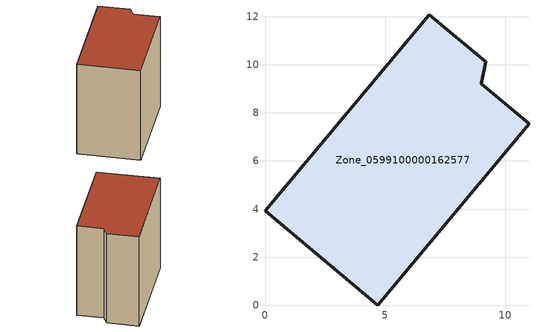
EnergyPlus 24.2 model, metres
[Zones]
Zone_0599100000162577
 floor ground (C_G): 0,3.93 6.83,12.08 9.18,10.12 9.01,9.21 10.99,7.55 4.7,0 z0
 wall outside (C_F): 4.7,0 10.99,7.55 9.01,9.21 9.18,10.12 6.83,12.08 0,3.93 4.7,0 z0:9.82
 roof outside (C_R): 6.83,12.08 0,3.93 4.7,0 10.99,7.55 9.01,9.21 9.18,10.12 z9.82
[BUILDING]
Pand.0599100000162577: North Axis=0; Terrain=City; Loads Convergence Tolerance Value=0.04; Temperature Convergence Tolerance Value=0.4; Solar Distribution=FullExterior; Maximum Number of Warmup Days=25; Minimum Number of Warmup Days=1
[Site:Location]
Rotterdam.The.Hague.AP_ZH_NLD Design_Conditions: Latitude=51.96; Longitude=4.45; Time Zone=1; Elevation=-4.5
[SITE:GROUNDTEMPERATURE:BUILDINGSURFACE]
18, 18, 18, 18, 18, 18, 18, 18, 18, 18, 18, 18
[MATERIAL] Thermal Absorptance=0.9; Solar Absorptance=0.7; Visible Absorptance=0.7
Name | Roughness | Thickness | Conductivity | Density | Specific Heat
G.TI.1946-1964 | MediumSmooth | 0.15 | 1 | 540 | 1210
F.TI.1946-1964 | Rough | 0.3 | 0.857143 | 1920 | 840
R.TI.1946-1964 | MediumRough | 0.2 | 0.277778 | 1500 | 1000
[CONSTRUCTION]
C_G: G.TI.1946-1964
C_F: F.TI.1946-1964
C_R: R.TI.1946-1964
[ZONE]
Zone_0599100000162577: Type=1; Multiplier=1; Ceiling Height=Autocalculate; Volume=Autocalculate; Floor Area=autocalculate; Part of Total Floor Area=Yes
[ZONEINFILTRATION:DESIGNFLOWRATE]
Infil_Zone_0599100000162577: Zone or ZoneList or Space or SpaceList=Zone_0599100000162577; Schedule=AlwaysOn; Design Flow Rate Calculation Method=Flow/Area; Flow Rate per Floor Area=0.003; Constant Term Coefficient=1; Temperature Term Coefficient=0; Velocity Term Coefficient=0; Velocity Squared Term Coefficient=0
[HVACTEMPLATE:ZONE:IDEALLOADSAIRSYSTEM]
Zone_0599100000162577: Maximum Heating Supply Air Temperature=50; Minimum Cooling Supply Air Temperature=13; Maximum Heating Supply Air Humidity Ratio=0.0156; Minimum Cooling Supply Air Humidity Ratio=0.0077; Heating Limit=NoLimit; Cooling Limit=NoLimit; Dehumidification Control Type=ConstantSensibleHeatRatio; Cooling Sensible Heat Ratio=0.7; Dehumidification Setpoint=60; Humidification Control Type=None; Humidification Setpoint=30; Outdoor Air Method=None; Outdoor Air Flow Rate per Person=0.00944; Outdoor Air Flow Rate per Zone Floor Area=0; Outdoor Air Flow Rate per Zone=0; Demand Controlled Ventilation Type=None; Outdoor Air Economizer Type=NoEconomizer; Heat Recovery Type=None; Sensible Heat Recovery Effectiveness=0.7; Latent Heat Recovery Effectiveness=0.65
[ZONECONTROL:THERMOSTAT]
ThermostatControl_Zone_0599100000162577: Zone or ZoneList=Zone_0599100000162577; Control Type Schedule=DualSetpointControlType; Control 1=Thermostat_Zone_0599100000162577; Temperature Difference Between Cutout And Setpoint=0
[THERMOSTATSETPOINT:DUALSETPOINT]
Thermostat_Zone_0599100000162577: Heating Setpoint Temperature Schedule=HeatingSetpoint_Zone_0599100000162577; Cooling Setpoint Temperature Schedule=CoolingSetpoint_Zone_0599100000162577
[SCHEDULE:COMPACT]
HeatingSetpoint_Zone_0599100000162577: Through: 12/31, For: AllDays, Until: 24:00, 21
CoolingSetpoint_Zone_0599100000162577: Through: 12/31, For: AllDays, Until: 24:00, 24
DualSetpointControlType: Through: 12/31, For: AllDays, Until: 24:00, 4
AlwaysOn: Through: 12/31, For: AllDays, Until: 24:00, 1
